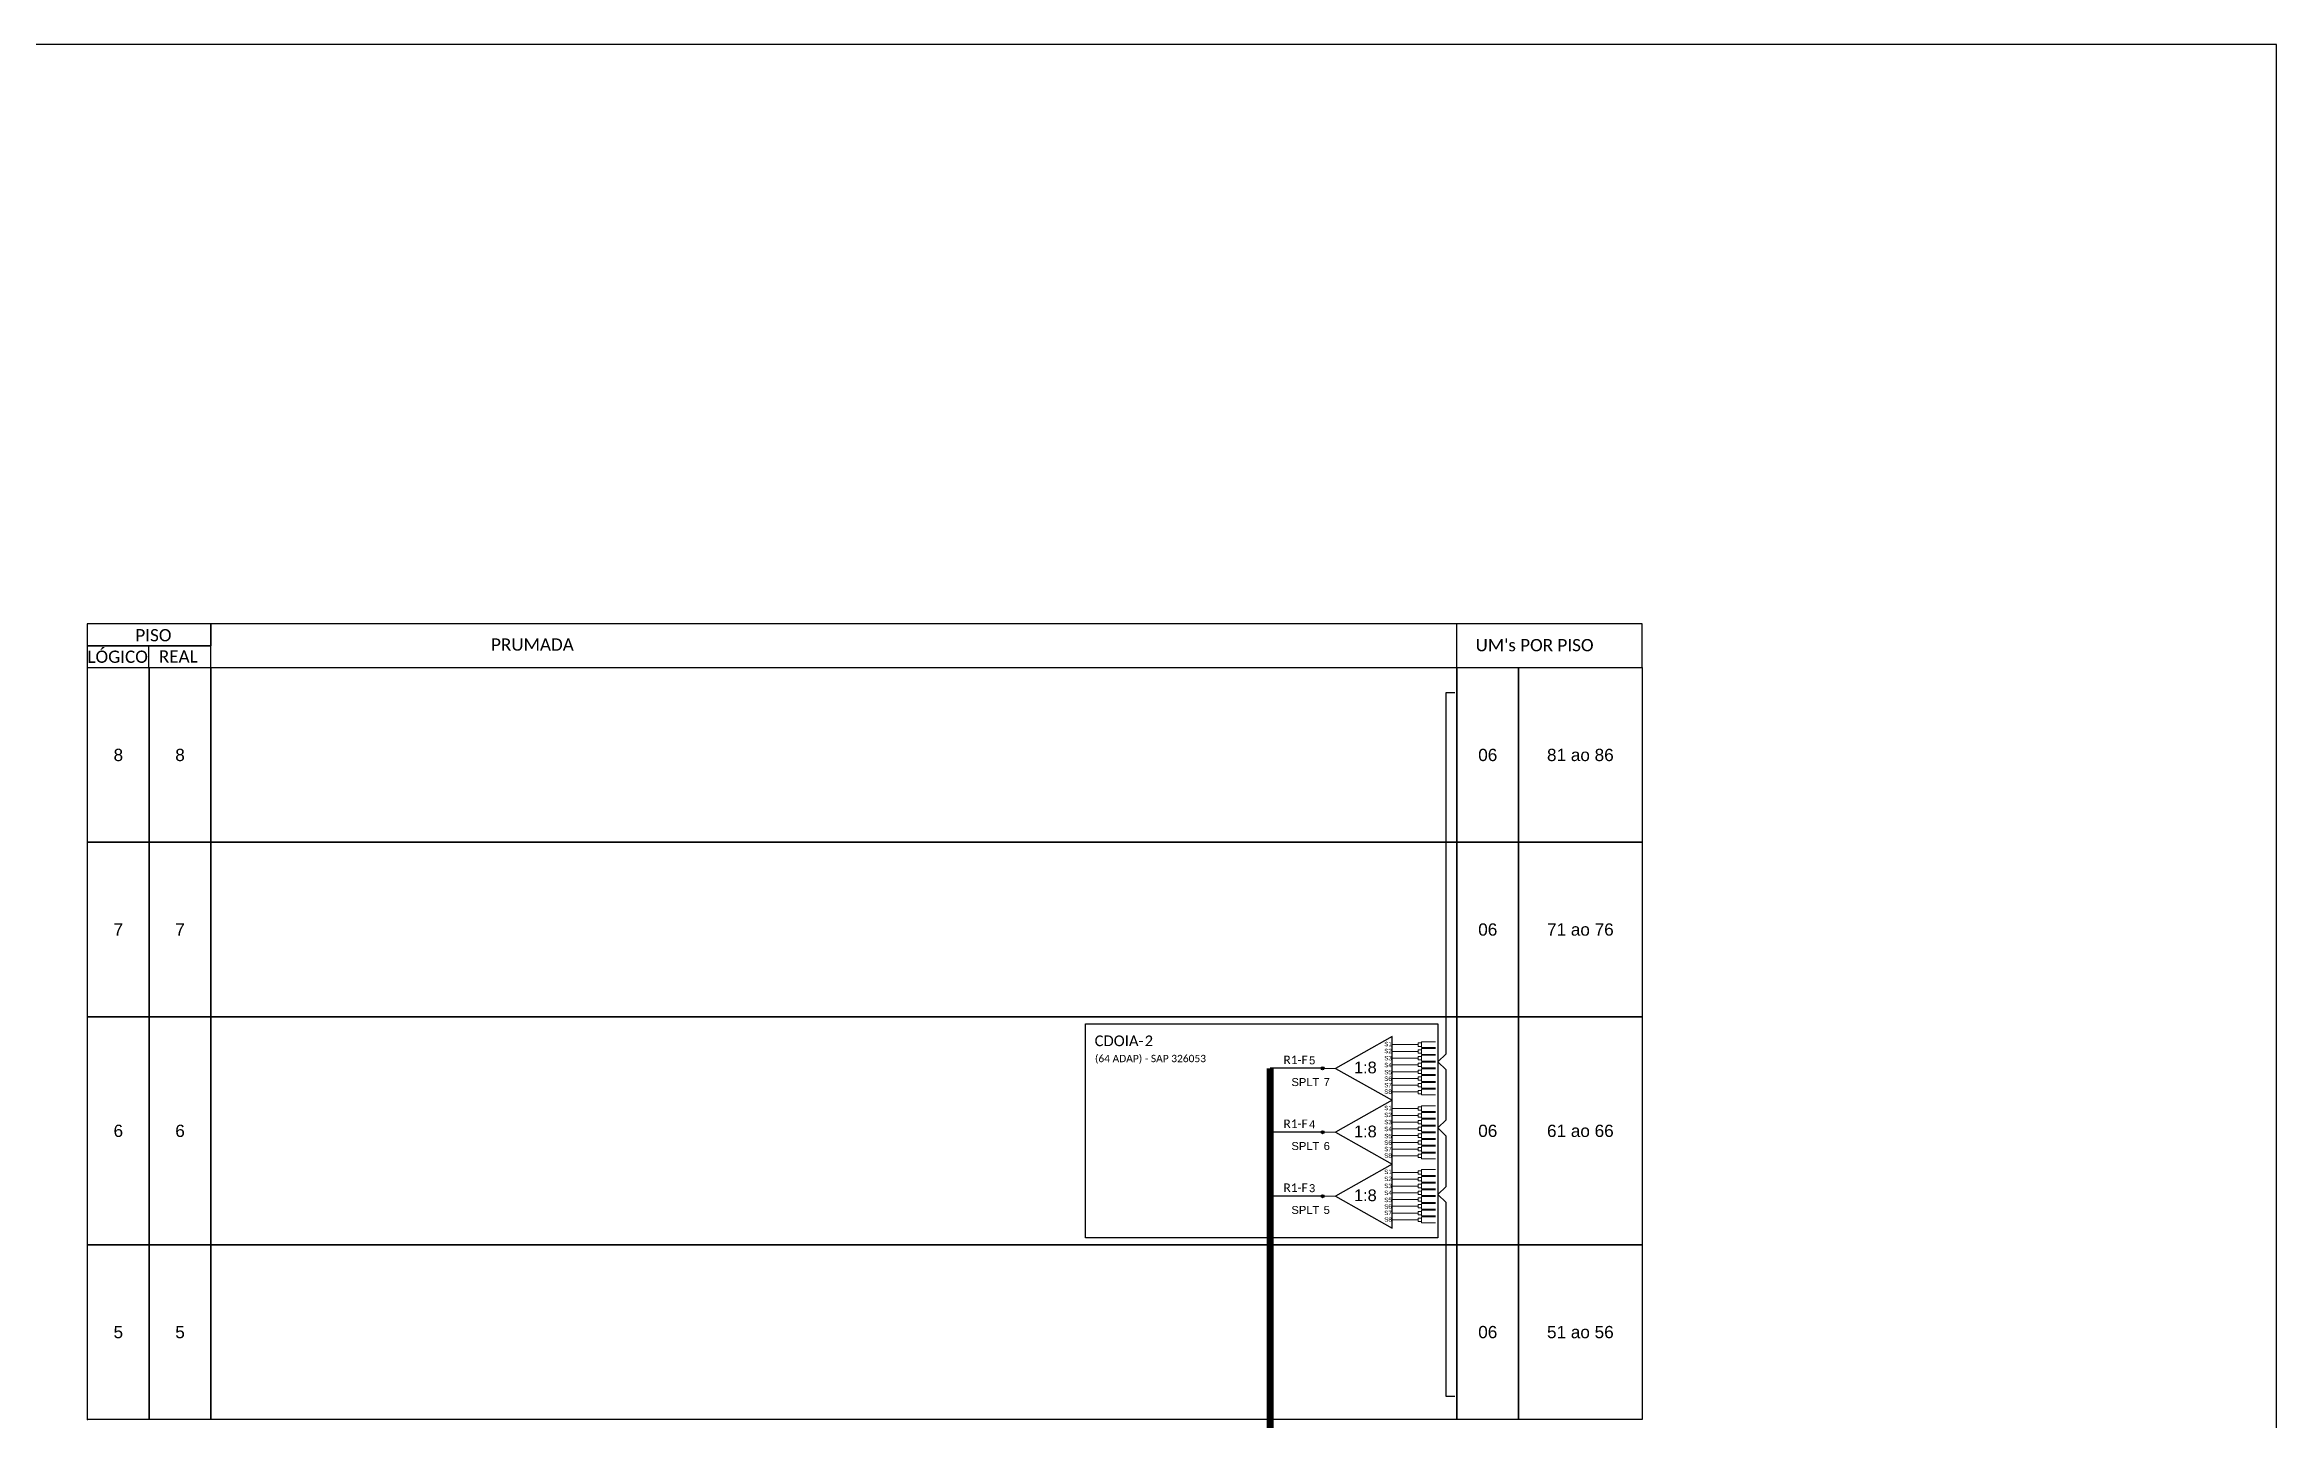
# Model space of a CAD drawing. Extents: x -89 to 1632, y 705 to 1299.
# Drawn here: x 1213.3 to 1631.7, y 1041.2 to 1299 of the extents above; entities that cross this region are included whole.
import ezdxf
from ezdxf.enums import TextEntityAlignment as Align

# ---------------------------------------------------------------- set-up
doc = ezdxf.new("R2010")
doc.units = 0
doc.styles.add('ARIAL', font='arial.ttf')
doc.styles.add('WMF-Calibri0', font='CALIBRI.TTF')

# ---------------------------------------------------------------- blocks, each defined once
blk = doc.blocks.new('SPLT_1-8_SC-APC')
at = {"color": 1}
blk.add_lwpolyline([(-7.37, -2.1), (-17.04, -7.55), (-7.37, -13), (-7.37, -2.1)], dxfattribs=at)
at = {"color": 3, "lineweight": 0}
for points in [[(-2.99, -3.51), (-7.37, -3.51)], [(-2.41, -3.02), (-2.41, -4)], [(-2.41, -3.02), (0, -3.02)], [(-7.37, -4.66), (-2.99, -4.66)], [(-7.37, -5.82), (-2.99, -5.82)], [(-7.37, -6.97), (-2.99, -6.97)], [(-2.41, -4), (0, -4)], [(-2.41, -4.17), (-2.41, -5.16)], [(-2.41, -4.17), (0, -4.17)], [(-2.41, -5.16), (0, -5.16)], [(-2.41, -5.32), (-2.41, -6.31)], [(-2.41, -5.32), (0, -5.32)], [(-2.41, -6.31), (0, -6.31)], [(-2.41, -6.48), (-2.41, -7.46)], [(-2.41, -6.48), (0, -6.48)], [(-2.41, -7.46), (0, -7.46)], [(-7.37, -8.12), (-2.99, -8.12)], [(-7.37, -9.28), (-2.99, -9.28)], [(-7.37, -10.43), (-2.99, -10.43)], [(-2.41, -7.63), (-2.41, -8.62)], [(-2.41, -7.63), (0, -7.63)], [(-2.41, -8.62), (0, -8.62)], [(-2.41, -8.78), (-2.41, -9.77)], [(-2.41, -8.78), (0, -8.78)], [(-2.41, -9.77), (0, -9.77)], [(-2.41, -9.94), (-2.41, -10.92)], [(-2.41, -9.94), (0, -9.94)], [(-2.41, -10.92), (0, -10.92)], [(-2.41, -11.09), (-2.41, -12.08)], [(-2.41, -11.09), (0, -11.09)], [(-7.37, -11.58), (-2.99, -11.58)], [(-2.41, -12.08), (0, -12.08)]]:
    blk.add_lwpolyline(points, dxfattribs=at)
for points in [[(-2.99, -3.22), (-2.41, -3.22), (-2.41, -3.8), (-2.99, -3.8)], [(-2.99, -4.38), (-2.41, -4.38), (-2.41, -4.95), (-2.99, -4.95)], [(-2.99, -5.53), (-2.41, -5.53), (-2.41, -6.1), (-2.99, -6.1)], [(-2.99, -6.68), (-2.41, -6.68), (-2.41, -7.26), (-2.99, -7.26)], [(-2.99, -7.84), (-2.41, -7.84), (-2.41, -8.41), (-2.99, -8.41)], [(-2.99, -8.99), (-2.41, -8.99), (-2.41, -9.56), (-2.99, -9.56)], [(-2.99, -10.14), (-2.41, -10.14), (-2.41, -10.72), (-2.99, -10.72)], [(-2.99, -11.3), (-2.41, -11.3), (-2.41, -11.87), (-2.99, -11.87)]]:
    blk.add_lwpolyline(points, close=True, dxfattribs=at)
at = {"color": 1, "lineweight": 0}
blk.add_lwpolyline([(-17.04, -7.55), (-19.26, -7.55)], dxfattribs=at)
at = {"color": 1, "style": 'ARIAL'}
for s, height, p in [('S1', 0.75, (-8.74, -3.78)), ('1:8', 2, (-13.91, -8.4)), ('S2', 0.75, (-8.74, -4.97)), ('S3', 0.75, (-8.74, -6.18)), ('S4', 0.75, (-8.74, -7.36)), ('S5', 0.75, (-8.74, -8.57)), ('S6', 0.75, (-8.74, -9.69)), ('S7', 0.75, (-8.74, -10.78)), ('S8', 0.75, (-8.74, -11.9))]:
    blk.add_text(s, height=height, dxfattribs=at).set_placement(p)

msp = doc.modelspace()

# ---------------------------------------------------------------- hatches: boundary and pattern name
h = msp.add_hatch(color=3)
h.dxf.hatch_style = 1
edge = h.paths.add_edge_path()
edge.add_arc((1452.92, 1107.05), 0.282, 0, 360)
h = msp.add_hatch(color=3)
h.dxf.hatch_style = 1
edge = h.paths.add_edge_path()
edge.add_arc((1452.92, 1095.06), 0.282, 0, 360)
h = msp.add_hatch(color=3)
h.dxf.hatch_style = 1
edge = h.paths.add_edge_path()
edge.add_arc((1452.92, 1083.07), 0.282, 0, 360)

# ---------------------------------------------------------------- linework, layer by layer
for points in [[(793.18, 705.02), (1631.75, 705.02), (1631.75, 1299.02), (793.18, 1299.02), (793.18, 705.02)], [(1244.45, 1182.19), (1512.82, 1182.19), (1512.82, 1190.42), (1244.45, 1190.42), (1244.45, 1190.42), (1244.45, 1186.31)], [(1478.07, 1182.19), (1478.07, 1190.42)], [(1232.88, 1182.19), (1232.88, 1186.31)]]:
    msp.add_lwpolyline(points)
for points in [[(1221.31, 1186.31), (1244.45, 1186.31), (1244.45, 1190.42), (1221.31, 1190.42)], [(1221.31, 1182.19), (1244.45, 1182.19), (1244.45, 1186.31), (1221.31, 1186.31)], [(1221.34, 1182.19), (1232.91, 1182.19), (1232.91, 1149.45), (1221.34, 1149.45)], [(1232.91, 1182.19), (1244.49, 1182.19), (1244.49, 1149.45), (1232.91, 1149.45)], [(1244.49, 1182.19), (1478.1, 1182.19), (1478.1, 1149.45), (1244.49, 1149.45)], [(1478.1, 1182.19), (1489.67, 1182.19), (1489.67, 1149.45), (1478.1, 1149.45)], [(1489.67, 1182.19), (1512.82, 1182.19), (1512.82, 1149.45), (1489.67, 1149.45)], [(1221.34, 1149.45), (1232.91, 1149.45), (1232.91, 1116.71), (1221.34, 1116.71)], [(1232.91, 1149.45), (1244.49, 1149.45), (1244.49, 1116.71), (1232.91, 1116.71)], [(1244.49, 1149.45), (1478.1, 1149.45), (1478.1, 1116.71), (1244.49, 1116.71)], [(1478.1, 1149.45), (1489.67, 1149.45), (1489.67, 1116.71), (1478.1, 1116.71)], [(1489.67, 1149.45), (1512.82, 1149.45), (1512.82, 1116.71), (1489.67, 1116.71)], [(1221.34, 1116.71), (1232.91, 1116.71), (1232.91, 1073.96), (1221.34, 1073.96)], [(1232.91, 1116.71), (1244.49, 1116.71), (1244.49, 1073.96), (1232.91, 1073.96)], [(1244.49, 1116.71), (1478.1, 1116.71), (1478.1, 1073.96), (1244.49, 1073.96)], [(1478.1, 1116.71), (1489.67, 1116.71), (1489.67, 1073.96), (1478.1, 1073.96)], [(1489.67, 1116.71), (1512.82, 1116.71), (1512.82, 1073.96), (1489.67, 1073.96)], [(1221.34, 1073.96), (1232.91, 1073.96), (1232.91, 1041.22), (1221.34, 1041.22)], [(1232.91, 1073.96), (1244.49, 1073.96), (1244.49, 1041.22), (1232.91, 1041.22)], [(1244.49, 1073.96), (1478.1, 1073.96), (1478.1, 1041.22), (1244.49, 1041.22)], [(1478.1, 1073.96), (1489.67, 1073.96), (1489.67, 1041.22), (1478.1, 1041.22)], [(1489.67, 1073.96), (1512.82, 1073.96), (1512.82, 1041.22), (1489.67, 1041.22)]]:
    msp.add_lwpolyline(points, close=True)
at = {"color": 3}
msp.add_lwpolyline([(1477.72, 1045.5), (1476.07, 1045.5), (1476.07, 1081.87), (1474.5, 1083.38), (1476.07, 1084.88), (1476.07, 1088.69), (1476.07, 1088.69), (1476.07, 1094.35), (1474.5, 1095.86), (1476.07, 1097.36), (1476.07, 1101.09), (1476.07, 1101.09), (1476.07, 1106.75), (1474.5, 1108.26), (1476.07, 1109.77), (1476.07, 1177.5), (1477.72, 1177.5)], dxfattribs=at)
at = {"color": 1}
msp.add_lwpolyline([(1408.49, 1115.38), (1474.51, 1115.38), (1474.51, 1075.29), (1408.49, 1075.29)], close=True, dxfattribs=at)
at = {"color": 5, "const_width": 1.36}
msp.add_lwpolyline([(1443.09, 1107.05), (1443.09, 914), (1435.08, 914), (1435.08, 901.92)], dxfattribs=at)
at = {"color": 5}
for points in [[(1452.92, 1107.05), (1443.09, 1107.05)], [(1452.92, 1095.06), (1443.09, 1095.06)], [(1452.92, 1083.07), (1443.09, 1083.07)]]:
    msp.add_lwpolyline(points, dxfattribs=at)
at = {"color": 3}
for centre in [(1452.92, 1107.05), (1452.92, 1095.06), (1452.92, 1083.07)]:
    msp.add_circle(centre, 0.282, dxfattribs=at)
for p in [(1221.34, 1182.19), (1221.34, 1149.45), (1221.34, 1116.71), (1221.34, 1073.96), (1221.34, 1041.22)]:
    msp.add_point(p)

# ---------------------------------------------------------------- block references
at = {"color": 3, "xscale": 1.1, "yscale": 1.1, "zscale": 1.1}
for p in [(1474.1, 1115.35), (1474.1, 1103.36), (1474.1, 1091.38)]:
    msp.add_blockref('SPLT_1-8_SC-APC', p, dxfattribs=at)

# ---------------------------------------------------------------- texts
at = {"style": 'WMF-Calibri0'}
for s, p in [('     PISO', (1226.27, 1187.12)), ('  LÓGICO', (1219.72, 1183.09)), ('    REAL', (1231.48, 1183.14)), ('PRUMADA', (1297.01, 1185.37)), ("UM's POR PISO", (1481.6, 1185.26))]:
    msp.add_text(s, height=2.3, dxfattribs=at).set_placement(p)
at = {"style": 'ARIAL'}
for s, p in [('8', (1227.13, 1165.82)), ('8', (1238.7, 1165.82)), ('06', (1483.89, 1165.82)), ('81 ao 86', (1501.25, 1165.82)), ('7', (1227.13, 1133.08)), ('7', (1238.7, 1133.08)), ('06', (1483.89, 1133.08)), ('71 ao 76', (1501.25, 1133.08)), ('6', (1227.13, 1095.33)), ('6', (1238.7, 1095.33)), ('06', (1483.89, 1095.33)), ('61 ao 66', (1501.25, 1095.33)), ('5', (1227.13, 1057.59)), ('5', (1238.7, 1057.59)), ('06', (1483.89, 1057.59)), ('51 ao 56', (1501.25, 1057.59))]:
    msp.add_text(s, height=2.3, dxfattribs=at).set_placement(p, align=Align.MIDDLE_CENTER)
at = {"color": 1, "style": 'WMF-Calibri0'}
msp.add_text('CDOIA-', height=2, dxfattribs=at).set_placement((1410.18, 1111.21))
at = {"color": 7, "style": 'WMF-Calibri0'}
msp.add_text('2', height=2, dxfattribs=at).set_placement((1419.56, 1111.21))
at = {"color": 1, "style": 'WMF-Calibri0'}
msp.add_text('(64 ADAP) - SAP 326053', height=1.375, dxfattribs=at).set_placement((1420.65, 1108.2), align=Align.CENTER)
at = {"color": 5, "style": 'WMF-Calibri0'}
for p in [(1445.6, 1107.84), (1445.6, 1095.85), (1445.6, 1083.86)]:
    msp.add_text('R1-F', height=1.6, dxfattribs=at).set_placement(p)
at = {"color": 5, "style": 'ARIAL'}
for s, p in [('5', (1450.97, 1107.8)), ('4', (1450.97, 1095.81)), ('3', (1450.97, 1083.83))]:
    msp.add_text(s, height=1.5, dxfattribs=at).set_placement(p, align=Align.CENTER)
at = {"color": 7, "style": 'ARIAL'}
for s, p in [('SPLT', (1449.7, 1103.72)), ('7', (1453.7, 1103.72)), ('SPLT', (1449.7, 1091.73)), ('6', (1453.7, 1091.73)), ('SPLT', (1449.7, 1079.74)), ('5', (1453.7, 1079.74))]:
    msp.add_text(s, height=1.5, dxfattribs=at).set_placement(p, align=Align.CENTER)

doc.saveas('drawing.dxf')
